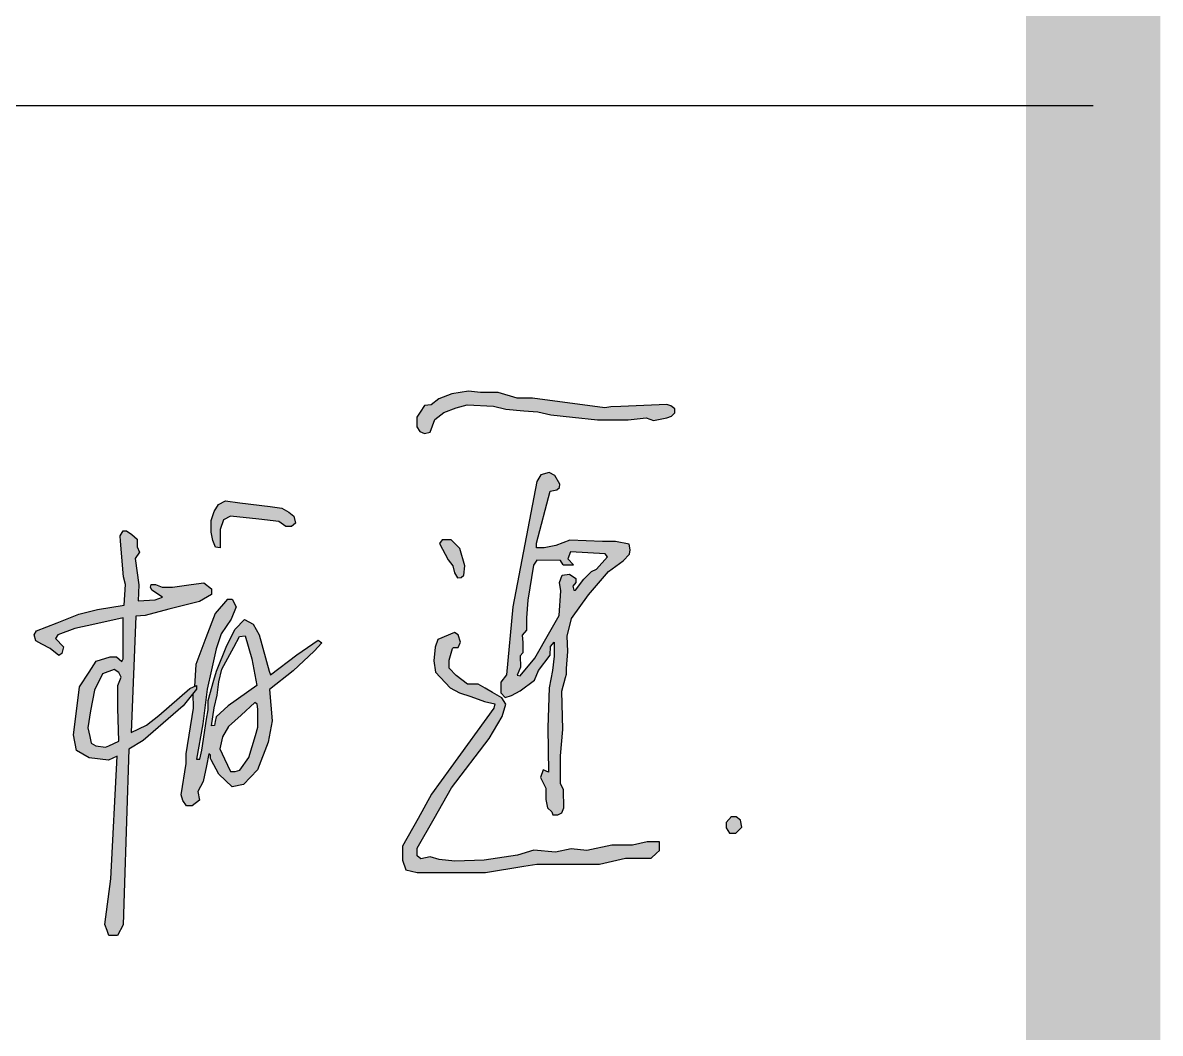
# Model space of a CAD drawing. Extents: x 1162612 to 1711260, y -157368 to 197905.
# Drawn here: x 1690946 to 1692218, y -65623 to -64492 of the extents above; entities that cross this region are included whole.
import ezdxf

# ---------------------------------------------------------------- set-up
doc = ezdxf.new("R2010")
doc.units = 0
doc.header["$LTSCALE"] = 1000
doc.header["$MEASUREMENT"] = 0
doc.layers.get('0').update_dxf_attribs({"linetype": 'CONTINUOUS'})
doc.layers.add('PUB_TITLE', color=4, linetype='CONTINUOUS')

msp = doc.modelspace()

# ---------------------------------------------------------------- hatches: boundary and pattern name
h = msp.add_hatch(color=256)
h.paths.add_polyline_path([(1691071.5, -65091.7), (1691076.4, -65084.6), (1691073.9, -65078.8), (1691074, -65070.1), (1691068, -65064.8), (1691062, -65060.9), (1691058.2, -65060.9), (1691054.9, -65066.5), (1691055.4, -65072.6), (1691058.5, -65112.2), (1691060.7, -65120.8), (1691059.5, -65144), (1691029.7, -65149), (1691008.6, -65154.3), (1690984.3, -65163.8), (1690961.2, -65172.7), (1690958.6, -65177.2), (1690960.4, -65184.1), (1690967.3, -65187.7), (1690976.5, -65192.4), (1690986.2, -65200.4), (1690989.5, -65198.1), (1690991.5, -65190.7), (1690982.7, -65181.5), (1690985.3, -65177.3), (1691004, -65170.3), (1691026.4, -65165.4), (1691058.3, -65158.4), (1691058.3, -65204.2), (1691056.7, -65207.2), (1691050.8, -65201.8), (1691043.8, -65201.8), (1691028.2, -65206.6), (1691020.2, -65219), (1691009.5, -65235.6), (1691006.8, -65256.9), (1691002.6, -65289.2), (1691006.2, -65306.8), (1691020.2, -65314.9), (1691041.8, -65317.7), (1691051.5, -65312.9), (1691044.3, -65450.5), (1691037.7, -65501.6), (1691040.3, -65508.3), (1691042.4, -65513.8), (1691051.8, -65513.8), (1691058.2, -65501.7), (1691059.3, -65466.4), (1691064.6, -65305.3), (1691080.5, -65295.5), (1691125.3, -65256.8), (1691140.2, -65238.2), (1691140.2, -65233.8), (1691132.8, -65237.3), (1691098.1, -65267.6), (1691084.3, -65278.4), (1691067.3, -65286.6), (1691072.5, -65156.3), (1691082.7, -65155.5), (1691109.5, -65148.7), (1691143.8, -65140), (1691157.1, -65132.2), (1691157.1, -65125.8), (1691148.5, -65119), (1691134.4, -65121), (1691113.3, -65124), (1691101.7, -65124), (1691094.3, -65120.9), (1691089.7, -65120.9), (1691088.8, -65124), (1691090.3, -65127.3), (1691102.3, -65135), (1691094, -65138), (1691075, -65139.2), (1691075.8, -65121.4)])
h.paths.add_polyline_path([(1691048.3, -65216), (1691053.4, -65219.4), (1691056.1, -65224.5), (1691052.1, -65233.9), (1691052.1, -65259.2), (1691053.4, -65296.3), (1691042.1, -65301.3), (1691038.4, -65302.9), (1691027.5, -65301.3), (1691022.3, -65298.4), (1691020.8, -65291.2), (1691018.8, -65281.5), (1691021.6, -65262.3), (1691026.1, -65239.3), (1691035.1, -65221)], flags=16)
h.paths.add_polyline_path([(1691243.6, -65040.1), (1691235.6, -65035.5), (1691222.7, -65033.8), (1691188.8, -65029.4), (1691172.6, -65027.3), (1691164.9, -65031.3), (1691159.9, -65039.4), (1691156.6, -65049.4), (1691156.6, -65062.3), (1691158.4, -65071.8), (1691161.6, -65079), (1691166.9, -65079.9), (1691166.9, -65068.8), (1691166.9, -65059.2), (1691170.6, -65048.4), (1691178.2, -65044.6), (1691209.9, -65048), (1691232.5, -65050.5), (1691240.3, -65055.9), (1691246.7, -65055.9), (1691251, -65052.3), (1691249.2, -65044.6)])
h.paths.add_polyline_path([(1691162.3, -65192.8), (1691168, -65176.1), (1691179.1, -65159.6), (1691184.5, -65146), (1691180.3, -65137.5), (1691174.8, -65137.5), (1691161.1, -65153.2), (1691150.7, -65180.6), (1691139.4, -65210.3), (1691137.9, -65234.9), (1691140.2, -65233.8), (1691140.2, -65238.2), (1691136.4, -65242.9), (1691136.8, -65259.4), (1691128.9, -65310.3), (1691128.9, -65321.2), (1691123.2, -65356.5), (1691125.1, -65362.6), (1691129.1, -65368.8), (1691135.4, -65368.8), (1691143.8, -65362.2), (1691141.6, -65352.6), (1691147.6, -65341.4), (1691151.6, -65323.7), (1691153.9, -65310.4), (1691156, -65311.8), (1691156, -65315.7), (1691156.6, -65317), (1691165.1, -65333.1), (1691180.2, -65347.5), (1691192.9, -65344.6), (1691208.5, -65328.5), (1691220.3, -65297.3), (1691224.9, -65273.5), (1691222, -65238.6), (1691248.5, -65217.7), (1691271.9, -65195.4), (1691280.6, -65186.1), (1691276.5, -65183.4), (1691252.5, -65199.8), (1691222.9, -65221.9), (1691221.7, -65217.8), (1691210.5, -65177.1), (1691203.8, -65165.3), (1691194.1, -65160.2), (1691183.4, -65170.9), (1691174.1, -65189.1), (1691162.5, -65218.1), (1691159.8, -65227.9), (1691153.5, -65250.8), (1691153.5, -65261.1), (1691151.6, -65271.8), (1691146.1, -65306.3), (1691144, -65316.3), (1691140.2, -65316.3), (1691147.5, -65276.8), (1691152.4, -65238.1), (1691157.1, -65216.5)])
h.paths.add_polyline_path([(1691175.3, -65203.5), (1691181.9, -65191), (1691188.2, -65179.3), (1691194.7, -65178.5), (1691202.1, -65204.1), (1691207.6, -65233.8), (1691175.6, -65256.9), (1691162.1, -65269.1), (1691161.2, -65274.3), (1691160.4, -65278.7), (1691157.1, -65279), (1691160.1, -65258.9), (1691163.5, -65244.9), (1691165.4, -65229.7), (1691168.7, -65215.8)], flags=16)
h.paths.add_polyline_path([(1691205.7, -65253.1), (1691208.1, -65254.7), (1691208.8, -65260.3), (1691208.8, -65280.6), (1691206.1, -65289.8), (1691198.7, -65314.5), (1691188.7, -65328.8), (1691183.5, -65330.3), (1691178.2, -65330.3), (1691171.5, -65316), (1691166.5, -65305), (1691169.2, -65291.3), (1691176.2, -65279.7), (1691190.3, -65267)], flags=16)
h.paths.add_polyline_path([(1691443, -64919.7), (1691472.5, -64921.3), (1691486.3, -64924.8), (1691506.5, -64926.5), (1691522.2, -64927.8), (1691536.6, -64931.1), (1691560.9, -64933.6), (1691588.7, -64936.5), (1691623.1, -64936.5), (1691643.4, -64934.3), (1691651.5, -64937.5), (1691666.4, -64934.3), (1691671.6, -64932.4), (1691675.5, -64928.8), (1691675.5, -64924.5), (1691670.7, -64921.1), (1691666.4, -64919.6), (1691614.9, -64921.6), (1691603.6, -64922.1), (1691596.9, -64923.3), (1691516, -64912.5), (1691499, -64912.5), (1691477.6, -64906.1), (1691458, -64906.1), (1691444.7, -64904.6), (1691425.8, -64907.4), (1691411.2, -64913), (1691402.7, -64919.7), (1691395.3, -64920.6), (1691390.5, -64928), (1691386.6, -64933.8), (1691386.6, -64944.3), (1691390.1, -64949.7), (1691395.3, -64952), (1691401.7, -64950.3), (1691406.8, -64936.3), (1691416.8, -64928.5), (1691430.8, -64923.2)])
h.paths.add_polyline_path([(1691434.8, -65080.8), (1691425.3, -65070.9), (1691415, -65070.9), (1691412, -65075.1), (1691421.9, -65093.2), (1691426.9, -65100), (1691428.9, -65107.7), (1691432.2, -65113.5), (1691436.3, -65113.1), (1691439.5, -65110.3), (1691440.6, -65099.9)])
h.paths.add_polyline_path([(1691535.9, -65016.3), (1691543.5, -65014.9), (1691546.4, -65012.3), (1691546.6, -65008.7), (1691541.3, -64999), (1691534.7, -64995.5), (1691525.4, -64998.1), (1691520.9, -65005.5), (1691494.2, -65145.8), (1691486.9, -65222.2), (1691480.7, -65230.3), (1691480.7, -65242.1), (1691485.6, -65247.5), (1691492.5, -65245.3), (1691502.3, -65239.9), (1691518.3, -65228), (1691522.9, -65217), (1691536, -65200.1), (1691536.3, -65190.2), (1691540.4, -65185.6), (1691540.4, -65201.1), (1691538.6, -65217.1), (1691534.9, -65236.7), (1691533.2, -65281), (1691534.2, -65331.1), (1691528.1, -65328.4), (1691524.9, -65337.1), (1691531.1, -65348.7), (1691531.1, -65361.6), (1691533, -65371), (1691537.8, -65375.4), (1691539, -65378.7), (1691544.5, -65378.7), (1691549.1, -65376.6), (1691551, -65370.8), (1691550.7, -65350.6), (1691547.6, -65343.5), (1691547.6, -65312.5), (1691550.1, -65283.1), (1691549.1, -65240.2), (1691553.2, -65224.9), (1691554.1, -65221.3), (1691554.1, -65214.8), (1691555.5, -65196), (1691555, -65178.8), (1691559.8, -65158.9), (1691578.6, -65132.6), (1691601.3, -65106.5), (1691617.4, -65094.3), (1691624.5, -65087), (1691625.4, -65082.1), (1691624.1, -65075.7), (1691609.1, -65072.7), (1691594.3, -65072.7), (1691557.9, -65071.3), (1691542.1, -65077.2), (1691529.1, -65079.8), (1691520.7, -65079.8), (1691520.7, -65074.6)])
h.paths.add_polyline_path([(1691521.1, -65093.7), (1691547.6, -65094.1), (1691550.4, -65098.9), (1691553.4, -65098.9), (1691561.9, -65098.9), (1691555.7, -65092.2), (1691558.7, -65084.5), (1691597.6, -65086.5), (1691600, -65090), (1691587.8, -65103.9), (1691582.1, -65106.4), (1691573.5, -65114.9), (1691564.4, -65127.4), (1691562.2, -65127.4), (1691561.3, -65122.7), (1691564.7, -65118.7), (1691564.7, -65114.2), (1691557.7, -65109.5), (1691549.5, -65110.3), (1691546.3, -65118.6), (1691547.7, -65128), (1691545.9, -65155.8), (1691535.5, -65174), (1691518.6, -65203.2), (1691502.3, -65223.2), (1691499.1, -65222.3), (1691502.7, -65213.3), (1691502.2, -65200.9), (1691505.2, -65197.3), (1691505.5, -65186), (1691504.6, -65177.6), (1691509.3, -65172.1), (1691509.3, -65158.3), (1691510.8, -65138.3), (1691517.2, -65099.2)], flags=16)
h.paths.add_polyline_path([(1691430.8, -65222.9), (1691422.8, -65214.6), (1691422.8, -65205.5), (1691426.5, -65192.7), (1691427.7, -65191.3), (1691433.1, -65191.3), (1691435.5, -65185.3), (1691433, -65177.3), (1691428.9, -65174.8), (1691410.2, -65182.3), (1691407.4, -65191), (1691405.7, -65206.5), (1691407.8, -65219.1), (1691424.2, -65236.4), (1691434.6, -65242), (1691447, -65246.4), (1691462.3, -65251.9), (1691474.1, -65254.4), (1691472.8, -65259.3), (1691424.9, -65325.8), (1691403.3, -65355.7), (1691388.1, -65382.9), (1691370.9, -65413.8), (1691370.9, -65429.6), (1691374.4, -65440.2), (1691387.3, -65443.4), (1691409.8, -65443.4), (1691438.3, -65443.4), (1691463.4, -65443.4), (1691506.4, -65436.2), (1691520.8, -65433.9), (1691551.2, -65433.9), (1691591.1, -65433.9), (1691620.2, -65427.3), (1691649, -65427.3), (1691655, -65421.5), (1691658.1, -65418.5), (1691658.1, -65409.1), (1691644.5, -65409.1), (1691628.1, -65412.5), (1691604.8, -65412.5), (1691576.8, -65418.6), (1691559.5, -65416.8), (1691541.8, -65420.4), (1691517.5, -65418.3), (1691499.5, -65423.8), (1691461.9, -65429.4), (1691429.4, -65430.6), (1691411.7, -65428.6), (1691401.5, -65425.8), (1691391.4, -65428), (1691387.1, -65424.5), (1691387.1, -65415.9), (1691406.1, -65382.7), (1691425.6, -65348.4), (1691467.7, -65293.2), (1691482.1, -65268.7), (1691486.4, -65254.8), (1691481.8, -65247.6), (1691471.4, -65241.7), (1691463.1, -65236.9), (1691455.4, -65232.5), (1691443.3, -65232.5)])
h.paths.add_polyline_path([(1691748.8, -65384.7), (1691744, -65381), (1691738.1, -65381), (1691732.9, -65387.1), (1691732.9, -65393.3), (1691736.4, -65399.3), (1691743.4, -65399.3), (1691750.2, -65392.6)])
h = msp.add_hatch(color=250)
h.paths.add_polyline_path([(1691516, -64912.5), (1691499, -64912.5), (1691477.6, -64906.1), (1691458, -64906.1), (1691444.7, -64904.6), (1691425.8, -64907.4), (1691411.2, -64913), (1691402.7, -64919.7), (1691395.3, -64920.6), (1691390.5, -64928), (1691386.6, -64933.8), (1691386.6, -64944.3), (1691390.1, -64949.7), (1691395.3, -64952), (1691401.7, -64950.3), (1691406.8, -64936.3), (1691416.8, -64928.5), (1691430.8, -64923.2), (1691443, -64919.7), (1691472.5, -64921.3), (1691486.3, -64924.8), (1691506.5, -64926.5), (1691522.2, -64927.8), (1691536.6, -64931.1), (1691560.9, -64933.6), (1691588.7, -64936.5), (1691623.1, -64936.5), (1691643.4, -64934.3), (1691651.5, -64937.5), (1691666.4, -64934.3), (1691671.6, -64932.4), (1691675.5, -64928.8), (1691675.5, -64924.5), (1691670.7, -64921.1), (1691666.4, -64919.6), (1691614.9, -64921.6), (1691603.6, -64922.1), (1691596.9, -64923.3)])
h.paths.add_polyline_path([(1691543.5, -65014.9), (1691546.4, -65012.3), (1691546.6, -65008.7), (1691541.3, -64999), (1691534.7, -64995.5), (1691525.4, -64998.1), (1691520.9, -65005.5), (1691494.2, -65145.8), (1691486.9, -65222.2), (1691480.7, -65230.3), (1691480.7, -65242.1), (1691485.6, -65247.5), (1691492.5, -65245.3), (1691502.3, -65239.9), (1691518.3, -65228), (1691522.9, -65217), (1691536, -65200.1), (1691536.3, -65190.2), (1691540.4, -65185.6), (1691540.4, -65201.1), (1691538.6, -65217.1), (1691534.9, -65236.7), (1691533.2, -65281), (1691534.2, -65331.1), (1691528.1, -65328.4), (1691524.9, -65337.1), (1691531.1, -65348.7), (1691531.1, -65361.6), (1691533, -65371), (1691537.8, -65375.4), (1691539, -65378.7), (1691544.5, -65378.7), (1691549.1, -65376.6), (1691551, -65370.8), (1691550.7, -65350.6), (1691547.6, -65343.5), (1691547.6, -65312.5), (1691550.1, -65283.1), (1691549.1, -65240.2), (1691553.2, -65224.9), (1691554.1, -65221.3), (1691554.1, -65214.8), (1691555.5, -65196), (1691555, -65178.8), (1691559.8, -65158.9), (1691578.6, -65132.6), (1691601.3, -65106.5), (1691617.4, -65094.3), (1691624.5, -65087), (1691625.4, -65082.1), (1691624.1, -65075.7), (1691609.1, -65072.7), (1691594.3, -65072.7), (1691557.9, -65071.3), (1691542.1, -65077.2), (1691529.1, -65079.8), (1691520.7, -65079.8), (1691520.7, -65074.6), (1691535.9, -65016.3)])
h.paths.add_polyline_path([(1691558.7, -65084.5), (1691597.6, -65086.5), (1691600, -65090), (1691587.8, -65103.9), (1691582.1, -65106.4), (1691573.5, -65114.9), (1691564.4, -65127.4), (1691562.2, -65127.4), (1691561.3, -65122.7), (1691564.7, -65118.7), (1691564.7, -65114.2), (1691557.7, -65109.5), (1691549.5, -65110.3), (1691546.3, -65118.6), (1691547.7, -65128), (1691545.9, -65155.8), (1691535.5, -65174), (1691518.6, -65203.2), (1691502.3, -65223.2), (1691499.1, -65222.3), (1691502.7, -65213.3), (1691502.2, -65200.9), (1691505.2, -65197.3), (1691505.5, -65186), (1691504.6, -65177.6), (1691509.3, -65172.1), (1691509.3, -65158.3), (1691510.8, -65138.3), (1691517.2, -65099.2), (1691521.1, -65093.7), (1691547.6, -65094.1), (1691550.4, -65098.9), (1691553.4, -65098.9), (1691561.9, -65098.9), (1691555.7, -65092.2)], flags=16)
h.paths.add_polyline_path([(1691426.5, -65192.7), (1691427.7, -65191.3), (1691433.1, -65191.3), (1691435.5, -65185.3), (1691433, -65177.3), (1691428.9, -65174.8), (1691410.2, -65182.3), (1691407.4, -65191), (1691405.7, -65206.5), (1691407.8, -65219.1), (1691424.2, -65236.4), (1691434.6, -65242), (1691447, -65246.4), (1691462.3, -65251.9), (1691474.1, -65254.4), (1691472.8, -65259.3), (1691424.9, -65325.8), (1691403.3, -65355.7), (1691388.1, -65382.9), (1691370.9, -65413.8), (1691370.9, -65429.6), (1691374.4, -65440.2), (1691387.3, -65443.4), (1691409.8, -65443.4), (1691438.3, -65443.4), (1691463.4, -65443.4), (1691506.4, -65436.2), (1691520.8, -65433.9), (1691551.2, -65433.9), (1691591.1, -65433.9), (1691620.2, -65427.3), (1691649, -65427.3), (1691655, -65421.5), (1691658.1, -65418.5), (1691658.1, -65409.1), (1691644.5, -65409.1), (1691628.1, -65412.5), (1691604.8, -65412.5), (1691576.8, -65418.6), (1691559.5, -65416.8), (1691541.8, -65420.4), (1691517.5, -65418.3), (1691499.5, -65423.8), (1691461.9, -65429.4), (1691429.4, -65430.6), (1691411.7, -65428.6), (1691401.5, -65425.8), (1691391.4, -65428), (1691387.1, -65424.5), (1691387.1, -65415.9), (1691406.1, -65382.7), (1691425.6, -65348.4), (1691467.7, -65293.2), (1691482.1, -65268.7), (1691486.4, -65254.8), (1691481.8, -65247.6), (1691471.4, -65241.7), (1691463.1, -65236.9), (1691455.4, -65232.5), (1691443.3, -65232.5), (1691430.8, -65222.9), (1691422.8, -65214.6), (1691422.8, -65205.5)])
h.paths.add_polyline_path([(1691434.8, -65080.8), (1691425.3, -65070.9), (1691415, -65070.9), (1691412, -65075.1), (1691421.9, -65093.2), (1691426.9, -65100), (1691428.9, -65107.7), (1691432.2, -65113.5), (1691436.3, -65113.1), (1691439.5, -65110.3), (1691440.6, -65099.9)])
h = msp.add_hatch(color=256)
h.paths.add_polyline_path([(1691430.8, -64923.2), (1691443, -64919.7), (1691472.5, -64921.3), (1691486.3, -64924.8), (1691506.5, -64926.5), (1691522.2, -64927.8), (1691536.6, -64931.1), (1691560.9, -64933.6), (1691588.7, -64936.5), (1691623.1, -64936.5), (1691643.4, -64934.3), (1691651.5, -64937.5), (1691666.4, -64934.3), (1691671.6, -64932.4), (1691675.5, -64928.8), (1691675.5, -64924.5), (1691670.7, -64921.1), (1691666.4, -64919.6), (1691614.9, -64921.6), (1691603.6, -64922.1), (1691596.9, -64923.3), (1691516, -64912.5), (1691499, -64912.5), (1691477.6, -64906.1), (1691458, -64906.1), (1691444.7, -64904.6), (1691425.8, -64907.4), (1691411.2, -64913), (1691402.7, -64919.7), (1691395.3, -64920.6), (1691390.5, -64928), (1691386.6, -64933.8), (1691386.6, -64944.3), (1691390.1, -64949.7), (1691395.3, -64952), (1691401.7, -64950.3), (1691406.8, -64936.3), (1691416.8, -64928.5)])
h.paths.add_polyline_path([(1691434.8, -65080.8), (1691425.3, -65070.9), (1691415, -65070.9), (1691412, -65075.1), (1691421.9, -65093.2), (1691426.9, -65100), (1691428.9, -65107.7), (1691432.2, -65113.5), (1691436.3, -65113.1), (1691439.5, -65110.3), (1691440.6, -65099.9)])
h.paths.add_polyline_path([(1691535.9, -65016.3), (1691543.5, -65014.9), (1691546.4, -65012.3), (1691546.6, -65008.7), (1691541.3, -64999), (1691534.7, -64995.5), (1691525.4, -64998.1), (1691520.9, -65005.5), (1691494.2, -65145.8), (1691486.9, -65222.2), (1691480.7, -65230.3), (1691480.7, -65242.1), (1691485.6, -65247.5), (1691492.5, -65245.3), (1691502.3, -65239.9), (1691518.3, -65228), (1691522.9, -65217), (1691536, -65200.1), (1691536.3, -65190.2), (1691540.4, -65185.6), (1691540.4, -65201.1), (1691538.6, -65217.1), (1691534.9, -65236.7), (1691533.2, -65281), (1691534.2, -65331.1), (1691528.1, -65328.4), (1691524.9, -65337.1), (1691531.1, -65348.7), (1691531.1, -65361.6), (1691533, -65371), (1691537.8, -65375.4), (1691539, -65378.7), (1691544.5, -65378.7), (1691549.1, -65376.6), (1691551, -65370.8), (1691550.7, -65350.6), (1691547.6, -65343.5), (1691547.6, -65312.5), (1691550.1, -65283.1), (1691549.1, -65240.2), (1691553.2, -65224.9), (1691554.1, -65221.3), (1691554.1, -65214.8), (1691555.5, -65196), (1691555, -65178.8), (1691559.8, -65158.9), (1691578.6, -65132.6), (1691601.3, -65106.5), (1691617.4, -65094.3), (1691624.5, -65087), (1691625.4, -65082.1), (1691624.1, -65075.7), (1691609.1, -65072.7), (1691594.3, -65072.7), (1691557.9, -65071.3), (1691542.1, -65077.2), (1691529.1, -65079.8), (1691520.7, -65079.8), (1691520.7, -65074.6)])
h.paths.add_polyline_path([(1691521.1, -65093.7), (1691547.6, -65094.1), (1691550.4, -65098.9), (1691553.4, -65098.9), (1691561.9, -65098.9), (1691555.7, -65092.2), (1691558.7, -65084.5), (1691597.6, -65086.5), (1691600, -65090), (1691587.8, -65103.9), (1691582.1, -65106.4), (1691573.5, -65114.9), (1691564.4, -65127.4), (1691562.2, -65127.4), (1691561.3, -65122.7), (1691564.7, -65118.7), (1691564.7, -65114.2), (1691557.7, -65109.5), (1691549.5, -65110.3), (1691546.3, -65118.6), (1691547.7, -65128), (1691545.9, -65155.8), (1691535.5, -65174), (1691518.6, -65203.2), (1691502.3, -65223.2), (1691499.1, -65222.3), (1691502.7, -65213.3), (1691502.2, -65200.9), (1691505.2, -65197.3), (1691505.5, -65186), (1691504.6, -65177.6), (1691509.3, -65172.1), (1691509.3, -65158.3), (1691510.8, -65138.3), (1691517.2, -65099.2)], flags=16)
h.paths.add_polyline_path([(1691422.8, -65205.5), (1691426.5, -65192.7), (1691427.7, -65191.3), (1691433.1, -65191.3), (1691435.5, -65185.3), (1691433, -65177.3), (1691428.9, -65174.8), (1691410.2, -65182.3), (1691407.4, -65191), (1691405.7, -65206.5), (1691407.8, -65219.1), (1691424.2, -65236.4), (1691434.6, -65242), (1691447, -65246.4), (1691462.3, -65251.9), (1691474.1, -65254.4), (1691472.8, -65259.3), (1691424.9, -65325.8), (1691403.3, -65355.7), (1691388.1, -65382.9), (1691370.9, -65413.8), (1691370.9, -65429.6), (1691374.4, -65440.2), (1691387.3, -65443.4), (1691409.8, -65443.4), (1691438.3, -65443.4), (1691463.4, -65443.4), (1691506.4, -65436.2), (1691520.8, -65433.9), (1691551.2, -65433.9), (1691591.1, -65433.9), (1691620.2, -65427.3), (1691649, -65427.3), (1691655, -65421.5), (1691658.1, -65418.5), (1691658.1, -65409.1), (1691644.5, -65409.1), (1691628.1, -65412.5), (1691604.8, -65412.5), (1691576.8, -65418.6), (1691559.5, -65416.8), (1691541.8, -65420.4), (1691517.5, -65418.3), (1691499.5, -65423.8), (1691461.9, -65429.4), (1691429.4, -65430.6), (1691411.7, -65428.6), (1691401.5, -65425.8), (1691391.4, -65428), (1691387.1, -65424.5), (1691387.1, -65415.9), (1691406.1, -65382.7), (1691425.6, -65348.4), (1691467.7, -65293.2), (1691482.1, -65268.7), (1691486.4, -65254.8), (1691481.8, -65247.6), (1691471.4, -65241.7), (1691463.1, -65236.9), (1691455.4, -65232.5), (1691443.3, -65232.5), (1691430.8, -65222.9), (1691422.8, -65214.6)])
h = msp.add_hatch(color=256)
h.paths.add_polyline_path([(1691156.6, -65062.3), (1691158.4, -65071.8), (1691161.6, -65079), (1691166.9, -65079.9), (1691166.9, -65068.8), (1691166.9, -65059.2), (1691170.6, -65048.4), (1691178.2, -65044.6), (1691209.9, -65048), (1691232.5, -65050.5), (1691240.3, -65055.9), (1691246.7, -65055.9), (1691251, -65052.3), (1691249.2, -65044.6), (1691243.6, -65040.1), (1691235.6, -65035.5), (1691222.7, -65033.8), (1691188.8, -65029.4), (1691172.6, -65027.3), (1691164.9, -65031.3), (1691159.9, -65039.4), (1691156.6, -65049.4)])
h.paths.add_polyline_path([(1691128.9, -65321.2), (1691123.2, -65356.5), (1691125.1, -65362.6), (1691129.1, -65368.8), (1691135.4, -65368.8), (1691143.8, -65362.2), (1691141.6, -65352.6), (1691147.6, -65341.4), (1691151.6, -65323.7), (1691153.9, -65310.4), (1691156, -65311.8), (1691156, -65315.7), (1691156.6, -65317), (1691165.1, -65333.1), (1691180.2, -65347.5), (1691192.9, -65344.6), (1691208.5, -65328.5), (1691220.3, -65297.3), (1691224.9, -65273.5), (1691222, -65238.6), (1691248.5, -65217.7), (1691271.9, -65195.4), (1691280.6, -65186.1), (1691276.5, -65183.4), (1691252.5, -65199.8), (1691222.9, -65221.9), (1691221.7, -65217.8), (1691210.5, -65177.1), (1691203.8, -65165.3), (1691194.1, -65160.2), (1691183.4, -65170.9), (1691174.1, -65189.1), (1691162.5, -65218.1), (1691159.8, -65227.9), (1691153.5, -65250.8), (1691153.5, -65261.1), (1691151.6, -65271.8), (1691146.1, -65306.3), (1691144, -65316.3), (1691140.2, -65316.3), (1691147.5, -65276.8), (1691152.4, -65238.1), (1691157.1, -65216.5), (1691162.3, -65192.8), (1691168, -65176.1), (1691179.1, -65159.6), (1691184.5, -65146), (1691180.3, -65137.5), (1691174.8, -65137.5), (1691161.1, -65153.2), (1691150.7, -65180.6), (1691139.4, -65210.3), (1691137.9, -65234.9), (1691140.2, -65233.8), (1691140.2, -65238.2), (1691136.4, -65242.9), (1691136.8, -65259.4), (1691128.9, -65310.3)])
h.paths.add_polyline_path([(1691157.1, -65279), (1691160.1, -65258.9), (1691163.5, -65244.9), (1691165.4, -65229.7), (1691168.7, -65215.8), (1691175.3, -65203.5), (1691181.9, -65191), (1691188.2, -65179.3), (1691194.7, -65178.5), (1691202.1, -65204.1), (1691207.6, -65233.8), (1691175.6, -65256.9), (1691162.1, -65269.1), (1691161.2, -65274.3), (1691160.4, -65278.7)], flags=16)
h.paths.add_polyline_path([(1691166.5, -65305), (1691169.2, -65291.3), (1691176.2, -65279.7), (1691190.3, -65267), (1691207.6, -65251.3), (1691208.8, -65260.3), (1691208.8, -65280.6), (1691206.1, -65289.8), (1691198.7, -65314.5), (1691187.7, -65330.3), (1691178.2, -65330.3), (1691171.5, -65316)], flags=16)
for color, points in [(250, [(1691243.6, -65040.1), (1691235.6, -65035.5), (1691222.7, -65033.8), (1691188.8, -65029.4), (1691172.6, -65027.3), (1691164.9, -65031.3), (1691159.9, -65039.4), (1691156.6, -65049.4), (1691156.6, -65062.3), (1691158.4, -65071.8), (1691161.6, -65079), (1691166.9, -65079.9), (1691166.9, -65068.8), (1691166.9, -65059.2), (1691170.6, -65048.4), (1691178.2, -65044.6), (1691209.9, -65048), (1691232.5, -65050.5), (1691240.3, -65055.9), (1691246.7, -65055.9), (1691251, -65052.3), (1691249.2, -65044.6)]), (256, [(1691156.6, -65062.3), (1691158.4, -65071.8), (1691161.6, -65079), (1691166.9, -65079.9), (1691166.9, -65068.8), (1691166.9, -65059.2), (1691170.6, -65048.4), (1691178.2, -65044.6), (1691209.9, -65048), (1691232.5, -65050.5), (1691240.3, -65055.9), (1691246.7, -65055.9), (1691251, -65052.3), (1691249.2, -65044.6), (1691243.6, -65040.1), (1691235.6, -65035.5), (1691222.7, -65033.8), (1691188.8, -65029.4), (1691172.6, -65027.3), (1691164.9, -65031.3), (1691159.9, -65039.4), (1691156.6, -65049.4)]), (250, [(1691748.8, -65384.7), (1691744, -65381), (1691738.1, -65381), (1691732.9, -65387.1), (1691732.9, -65393.3), (1691736.4, -65399.3), (1691743.4, -65399.3), (1691750.2, -65392.6)]), (256, [(1691744, -65381), (1691738.1, -65381), (1691732.9, -65387.1), (1691732.9, -65393.3), (1691736.4, -65399.3), (1691743.4, -65399.3), (1691750.2, -65392.6), (1691748.8, -65384.7)])]:
    msp.add_hatch(color=color).paths.add_polyline_path(points)
h = msp.add_hatch(color=250)
h.paths.add_polyline_path([(1691071.5, -65091.7), (1691076.4, -65084.6), (1691073.9, -65078.8), (1691074, -65070.1), (1691068, -65064.8), (1691062, -65060.9), (1691058.2, -65060.9), (1691054.9, -65066.5), (1691055.4, -65072.6), (1691058.5, -65112.2), (1691060.7, -65120.8), (1691059.5, -65144), (1691029.7, -65149), (1691008.6, -65154.3), (1690984.3, -65163.8), (1690961.2, -65172.7), (1690958.6, -65177.2), (1690960.4, -65184.1), (1690967.3, -65187.7), (1690976.5, -65192.4), (1690986.2, -65200.4), (1690989.5, -65198.1), (1690991.5, -65190.7), (1690982.7, -65181.5), (1690985.3, -65177.3), (1691004, -65170.3), (1691026.4, -65165.4), (1691058.3, -65158.4), (1691058.3, -65204.2), (1691056.7, -65207.2), (1691050.8, -65201.8), (1691043.8, -65201.8), (1691028.2, -65206.6), (1691020.2, -65219), (1691009.5, -65235.6), (1691006.8, -65256.9), (1691002.6, -65289.2), (1691006.2, -65306.8), (1691020.2, -65314.9), (1691041.8, -65317.7), (1691051.5, -65312.9), (1691044.3, -65450.5), (1691037.7, -65501.6), (1691040.3, -65508.3), (1691042.4, -65513.8), (1691051.8, -65513.8), (1691058.2, -65501.7), (1691059.3, -65466.4), (1691064.6, -65305.3), (1691080.5, -65295.5), (1691125.3, -65256.8), (1691140.2, -65238.2), (1691140.2, -65233.8), (1691132.8, -65237.3), (1691098.1, -65267.6), (1691084.3, -65278.4), (1691067.3, -65286.6), (1691072.5, -65156.3), (1691082.7, -65155.5), (1691109.5, -65148.7), (1691143.8, -65140), (1691157.1, -65132.2), (1691157.1, -65125.8), (1691148.5, -65119), (1691134.4, -65121), (1691113.3, -65124), (1691101.7, -65124), (1691094.3, -65120.9), (1691089.7, -65120.9), (1691088.8, -65124), (1691090.3, -65127.3), (1691102.3, -65135), (1691094, -65138), (1691075, -65139.2), (1691075.8, -65121.4)])
h.paths.add_polyline_path([(1691048.3, -65216), (1691053.4, -65219.4), (1691056.1, -65224.5), (1691052.1, -65233.9), (1691052.1, -65259.2), (1691053.4, -65296.3), (1691042.1, -65301.3), (1691038.4, -65302.9), (1691027.5, -65301.3), (1691022.3, -65298.4), (1691020.8, -65291.2), (1691018.8, -65281.5), (1691021.6, -65262.3), (1691026.1, -65239.3), (1691035.1, -65221)], flags=16)
h = msp.add_hatch(color=250)
h.paths.add_polyline_path([(1691162.3, -65192.8), (1691168, -65176.1), (1691179.1, -65159.6), (1691184.5, -65146), (1691180.3, -65137.5), (1691174.8, -65137.5), (1691161.1, -65153.2), (1691150.7, -65180.6), (1691139.4, -65210.3), (1691137.9, -65234.9), (1691140.2, -65233.8), (1691140.2, -65238.2), (1691136.4, -65242.9), (1691136.8, -65259.4), (1691128.9, -65310.3), (1691128.9, -65321.2), (1691123.2, -65356.5), (1691125.1, -65362.6), (1691129.1, -65368.8), (1691135.4, -65368.8), (1691143.8, -65362.2), (1691141.6, -65352.6), (1691147.6, -65341.4), (1691151.6, -65323.7), (1691153.9, -65310.4), (1691156, -65311.8), (1691156, -65315.7), (1691156.6, -65317), (1691165.1, -65333.1), (1691180.2, -65347.5), (1691192.9, -65344.6), (1691208.5, -65328.5), (1691220.3, -65297.3), (1691224.9, -65273.5), (1691222, -65238.6), (1691248.5, -65217.7), (1691271.9, -65195.4), (1691280.6, -65186.1), (1691276.5, -65183.4), (1691252.5, -65199.8), (1691222.9, -65221.9), (1691221.7, -65217.8), (1691210.5, -65177.1), (1691203.8, -65165.3), (1691194.1, -65160.2), (1691183.4, -65170.9), (1691174.1, -65189.1), (1691162.5, -65218.1), (1691159.8, -65227.9), (1691153.5, -65250.8), (1691153.5, -65261.1), (1691151.6, -65271.8), (1691146.1, -65306.3), (1691144, -65316.3), (1691140.2, -65316.3), (1691147.5, -65276.8), (1691152.4, -65238.1), (1691157.1, -65216.5)])
h.paths.add_polyline_path([(1691175.3, -65203.5), (1691181.9, -65191), (1691188.2, -65179.3), (1691194.7, -65178.5), (1691202.1, -65204.1), (1691207.6, -65233.8), (1691175.6, -65256.9), (1691162.1, -65269.1), (1691161.2, -65274.3), (1691160.4, -65278.7), (1691157.1, -65279), (1691160.1, -65258.9), (1691163.5, -65244.9), (1691165.4, -65229.7), (1691168.7, -65215.8)], flags=16)
h.paths.add_polyline_path([(1691205.7, -65253.1), (1691208.1, -65254.7), (1691208.8, -65260.3), (1691208.8, -65280.6), (1691206.1, -65289.8), (1691198.7, -65314.5), (1691188.7, -65328.8), (1691183.5, -65330.3), (1691178.2, -65330.3), (1691171.5, -65316), (1691166.5, -65305), (1691169.2, -65291.3), (1691176.2, -65279.7), (1691190.3, -65267)], flags=16)

# ---------------------------------------------------------------- linework, layer by layer
for p, q in [((1691444.7, -64904.6), (1691425.8, -64907.4)), ((1691458, -64906.1), (1691444.7, -64904.6)), ((1691411.2, -64913), (1691402.7, -64919.7)), ((1691425.8, -64907.4), (1691411.2, -64913)), ((1691477.6, -64906.1), (1691458, -64906.1)), ((1691499, -64912.5), (1691477.6, -64906.1)), ((1691516, -64912.5), (1691499, -64912.5)), ((1691596.9, -64923.3), (1691516, -64912.5)), ((1691390.5, -64928), (1691386.6, -64933.8)), ((1691395.3, -64920.6), (1691390.5, -64928)), ((1691402.7, -64919.7), (1691395.3, -64920.6)), ((1691406.8, -64936.3), (1691416.8, -64928.5)), ((1691416.8, -64928.5), (1691430.8, -64923.2)), ((1691430.8, -64923.2), (1691443, -64919.7)), ((1691443, -64919.7), (1691472.5, -64921.3)), ((1691472.5, -64921.3), (1691486.3, -64924.8)), ((1691486.3, -64924.8), (1691506.5, -64926.5)), ((1691506.5, -64926.5), (1691522.2, -64927.8)), ((1691522.2, -64927.8), (1691536.6, -64931.1)), ((1691536.6, -64931.1), (1691560.9, -64933.6)), ((1691603.6, -64922.1), (1691596.9, -64923.3)), ((1691614.9, -64921.6), (1691603.6, -64922.1)), ((1691666.4, -64919.6), (1691614.9, -64921.6)), ((1691670.7, -64921.1), (1691666.4, -64919.6)), ((1691675.5, -64924.5), (1691670.7, -64921.1)), ((1691671.6, -64932.4), (1691675.5, -64928.8)), ((1691675.5, -64928.8), (1691675.5, -64924.5)), ((1691386.6, -64933.8), (1691386.6, -64944.3)), ((1691401.7, -64950.3), (1691406.8, -64936.3)), ((1691560.9, -64933.6), (1691588.7, -64936.5)), ((1691588.7, -64936.5), (1691623.1, -64936.5)), ((1691623.1, -64936.5), (1691643.4, -64934.3)), ((1691643.4, -64934.3), (1691651.5, -64937.5)), ((1691651.5, -64937.5), (1691666.4, -64934.3)), ((1691666.4, -64934.3), (1691671.6, -64932.4)), ((1691386.6, -64944.3), (1691390.1, -64949.7)), ((1691390.1, -64949.7), (1691395.3, -64952)), ((1691395.3, -64952), (1691401.7, -64950.3)), ((1691520.9, -65005.5), (1691494.2, -65145.8)), ((1691525.4, -64998.1), (1691520.9, -65005.5)), ((1691534.7, -64995.5), (1691525.4, -64998.1)), ((1691541.3, -64999), (1691534.7, -64995.5)), ((1691546.6, -65008.7), (1691541.3, -64999)), ((1691520.7, -65074.6), (1691535.9, -65016.3)), ((1691535.9, -65016.3), (1691543.5, -65014.9)), ((1691543.5, -65014.9), (1691546.4, -65012.3)), ((1691546.4, -65012.3), (1691546.6, -65008.7)), ((1691159.9, -65039.4), (1691164.9, -65031.3)), ((1691164.9, -65031.3), (1691172.6, -65027.3)), ((1691172.6, -65027.3), (1691188.8, -65029.4)), ((1691188.8, -65029.4), (1691222.7, -65033.8)), ((1691156.6, -65049.4), (1691159.9, -65039.4)), ((1691178.2, -65044.6), (1691170.6, -65048.4)), ((1691209.9, -65048), (1691178.2, -65044.6)), ((1691222.7, -65033.8), (1691235.6, -65035.5)), ((1691235.6, -65035.5), (1691243.6, -65040.1)), ((1691243.6, -65040.1), (1691249.2, -65044.6)), ((1691249.2, -65044.6), (1691251, -65052.3)), ((1691156.6, -65062.3), (1691156.6, -65049.4)), ((1691170.6, -65048.4), (1691166.9, -65059.2)), ((1691232.5, -65050.5), (1691209.9, -65048)), ((1691240.3, -65055.9), (1691232.5, -65050.5)), ((1691246.7, -65055.9), (1691240.3, -65055.9)), ((1691251, -65052.3), (1691246.7, -65055.9)), ((1691054.9, -65066.5), (1691058.2, -65060.9)), ((1691055.4, -65072.6), (1691054.9, -65066.5)), ((1691058.2, -65060.9), (1691062, -65060.9)), ((1691062, -65060.9), (1691068, -65064.8)), ((1691068, -65064.8), (1691074, -65070.1)), ((1691074, -65070.1), (1691073.9, -65078.8)), ((1691158.4, -65071.8), (1691156.6, -65062.3)), ((1691166.9, -65059.2), (1691166.9, -65068.8)), ((1691166.9, -65068.8), (1691166.9, -65079.9)), ((1691415, -65070.9), (1691412, -65075.1)), ((1691425.3, -65070.9), (1691415, -65070.9)), ((1691434.8, -65080.8), (1691425.3, -65070.9)), ((1691557.9, -65071.3), (1691542.1, -65077.2)), ((1691594.3, -65072.7), (1691557.9, -65071.3)), ((1691058.5, -65112.2), (1691055.4, -65072.6)), ((1691073.9, -65078.8), (1691076.4, -65084.6)), ((1691161.6, -65079), (1691158.4, -65071.8)), ((1691166.9, -65079.9), (1691161.6, -65079)), ((1691412, -65075.1), (1691421.9, -65093.2)), ((1691440.6, -65099.9), (1691434.8, -65080.8)), ((1691520.7, -65079.8), (1691520.7, -65074.6)), ((1691529.1, -65079.8), (1691520.7, -65079.8)), ((1691542.1, -65077.2), (1691529.1, -65079.8)), ((1691609.1, -65072.7), (1691594.3, -65072.7)), ((1691624.1, -65075.7), (1691609.1, -65072.7)), ((1691625.4, -65082.1), (1691624.1, -65075.7)), ((1691624.5, -65087), (1691625.4, -65082.1)), ((1691076.4, -65084.6), (1691071.5, -65091.7)), ((1691071.5, -65091.7), (1691075.8, -65121.4)), ((1691421.9, -65093.2), (1691426.9, -65100)), ((1691521.1, -65093.7), (1691517.2, -65099.2)), ((1691547.6, -65094.1), (1691521.1, -65093.7)), ((1691550.4, -65098.9), (1691547.6, -65094.1)), ((1691558.7, -65084.5), (1691555.7, -65092.2)), ((1691561.9, -65098.9), (1691555.7, -65092.2)), ((1691597.6, -65086.5), (1691558.7, -65084.5)), ((1691587.8, -65103.9), (1691600, -65090)), ((1691600, -65090), (1691597.6, -65086.5)), ((1691601.3, -65106.5), (1691617.4, -65094.3)), ((1691617.4, -65094.3), (1691624.5, -65087)), ((1691426.9, -65100), (1691428.9, -65107.7)), ((1691428.9, -65107.7), (1691432.2, -65113.5)), ((1691439.5, -65110.3), (1691440.6, -65099.9)), ((1691517.2, -65099.2), (1691510.8, -65138.3)), ((1691549.5, -65110.3), (1691557.7, -65109.5)), ((1691550.4, -65098.9), (1691553.4, -65098.9)), ((1691553.4, -65098.9), (1691561.9, -65098.9)), ((1691557.7, -65109.5), (1691564.7, -65114.2)), ((1691573.5, -65114.9), (1691582.1, -65106.4)), ((1691578.6, -65132.6), (1691601.3, -65106.5)), ((1691582.1, -65106.4), (1691587.8, -65103.9)), ((1691060.7, -65120.8), (1691058.5, -65112.2)), ((1691059.5, -65144), (1691060.7, -65120.8)), ((1691075.8, -65121.4), (1691075, -65139.2)), ((1691088.8, -65124), (1691089.7, -65120.9)), ((1691089.7, -65120.9), (1691094.3, -65120.9)), ((1691094.3, -65120.9), (1691101.7, -65124)), ((1691113.3, -65124), (1691134.4, -65121)), ((1691134.4, -65121), (1691148.5, -65119)), ((1691148.5, -65119), (1691157.1, -65125.8)), ((1691432.2, -65113.5), (1691436.3, -65113.1)), ((1691436.3, -65113.1), (1691439.5, -65110.3)), ((1691546.3, -65118.6), (1691549.5, -65110.3)), ((1691547.7, -65128), (1691546.3, -65118.6)), ((1691564.7, -65118.7), (1691561.3, -65122.7)), ((1691564.4, -65127.4), (1691573.5, -65114.9)), ((1691564.7, -65114.2), (1691564.7, -65118.7)), ((1691090.3, -65127.3), (1691088.8, -65124)), ((1691102.3, -65135), (1691090.3, -65127.3)), ((1691094, -65138), (1691102.3, -65135)), ((1691101.7, -65124), (1691113.3, -65124)), ((1691157.1, -65132.2), (1691143.8, -65140)), ((1691157.1, -65125.8), (1691157.1, -65132.2)), ((1691545.9, -65155.8), (1691547.7, -65128)), ((1691559.8, -65158.9), (1691578.6, -65132.6)), ((1691561.3, -65122.7), (1691562.2, -65127.4)), ((1691562.2, -65127.4), (1691564.4, -65127.4)), ((1691029.7, -65149), (1691059.5, -65144)), ((1691075, -65139.2), (1691094, -65138)), ((1691143.8, -65140), (1691109.5, -65148.7)), ((1691174.8, -65137.5), (1691161.1, -65153.2)), ((1691174.8, -65137.5), (1691180.3, -65137.5)), ((1691184.5, -65146), (1691179.1, -65159.6)), ((1691180.3, -65137.5), (1691184.5, -65146)), ((1691494.2, -65145.8), (1691486.9, -65222.2)), ((1691510.8, -65138.3), (1691509.3, -65158.3)), ((1690984.3, -65163.8), (1691008.6, -65154.3)), ((1691008.6, -65154.3), (1691029.7, -65149)), ((1691058.3, -65158.4), (1691026.4, -65165.4)), ((1691058.3, -65204.2), (1691058.3, -65158.4)), ((1691072.5, -65156.3), (1691067.3, -65286.6)), ((1691082.7, -65155.5), (1691072.5, -65156.3)), ((1691109.5, -65148.7), (1691082.7, -65155.5)), ((1691161.1, -65153.2), (1691150.7, -65180.6)), ((1691179.1, -65159.6), (1691168, -65176.1)), ((1691183.4, -65170.9), (1691194.1, -65160.2)), ((1691194.1, -65160.2), (1691203.8, -65165.3)), ((1691509.3, -65158.3), (1691509.3, -65172.1)), ((1691535.5, -65174), (1691545.9, -65155.8)), ((1691555, -65178.8), (1691559.8, -65158.9)), ((1690958.6, -65177.2), (1690961.2, -65172.7)), ((1690961.2, -65172.7), (1690984.3, -65163.8)), ((1691004, -65170.3), (1690985.3, -65177.3)), ((1691026.4, -65165.4), (1691004, -65170.3)), ((1691174.1, -65189.1), (1691183.4, -65170.9)), ((1691203.8, -65165.3), (1691210.5, -65177.1)), ((1691509.3, -65172.1), (1691504.6, -65177.6)), ((1690960.4, -65184.1), (1690958.6, -65177.2)), ((1690967.3, -65187.7), (1690960.4, -65184.1)), ((1690985.3, -65177.3), (1690982.7, -65181.5)), ((1690982.7, -65181.5), (1690991.5, -65190.7)), ((1691150.7, -65180.6), (1691139.4, -65210.3)), ((1691168, -65176.1), (1691162.3, -65192.8)), ((1691181.9, -65191), (1691188.2, -65179.3)), ((1691188.2, -65179.3), (1691194.7, -65178.5)), ((1691194.7, -65178.5), (1691202.1, -65204.1)), ((1691210.5, -65177.1), (1691221.7, -65217.8)), ((1691252.5, -65199.8), (1691276.5, -65183.4)), ((1691276.5, -65183.4), (1691280.6, -65186.1)), ((1691410.2, -65182.3), (1691407.4, -65191)), ((1691428.9, -65174.8), (1691410.2, -65182.3)), ((1691433, -65177.3), (1691428.9, -65174.8)), ((1691435.5, -65185.3), (1691433, -65177.3)), ((1691433.1, -65191.3), (1691435.5, -65185.3)), ((1691504.6, -65177.6), (1691505.5, -65186)), ((1691518.6, -65203.2), (1691535.5, -65174)), ((1691536.3, -65190.2), (1691540.4, -65185.6)), ((1691540.4, -65185.6), (1691540.4, -65201.1)), ((1691555.5, -65196), (1691555, -65178.8)), ((1690976.5, -65192.4), (1690967.3, -65187.7)), ((1690986.2, -65200.4), (1690976.5, -65192.4)), ((1690989.5, -65198.1), (1690986.2, -65200.4)), ((1690991.5, -65190.7), (1690989.5, -65198.1)), ((1691162.3, -65192.8), (1691157.1, -65216.5)), ((1691162.5, -65218.1), (1691174.1, -65189.1)), ((1691175.3, -65203.5), (1691181.9, -65191)), ((1691271.9, -65195.4), (1691248.5, -65217.7)), ((1691280.6, -65186.1), (1691271.9, -65195.4)), ((1691407.4, -65191), (1691405.7, -65206.5)), ((1691422.8, -65205.5), (1691426.5, -65192.7)), ((1691426.5, -65192.7), (1691427.7, -65191.3)), ((1691427.7, -65191.3), (1691433.1, -65191.3)), ((1691505.2, -65197.3), (1691502.2, -65200.9)), ((1691505.5, -65186), (1691505.2, -65197.3)), ((1691536, -65200.1), (1691536.3, -65190.2)), ((1691554.1, -65214.8), (1691555.5, -65196)), ((1691020.2, -65219), (1691028.2, -65206.6)), ((1691028.2, -65206.6), (1691043.8, -65201.8)), ((1691043.8, -65201.8), (1691050.8, -65201.8)), ((1691050.8, -65201.8), (1691056.7, -65207.2)), ((1691056.7, -65207.2), (1691058.3, -65204.2)), ((1691139.4, -65210.3), (1691137.9, -65234.9)), ((1691168.7, -65215.8), (1691175.3, -65203.5)), ((1691202.1, -65204.1), (1691207.6, -65233.8)), ((1691222.9, -65221.9), (1691252.5, -65199.8)), ((1691405.7, -65206.5), (1691407.8, -65219.1)), ((1691422.8, -65214.6), (1691422.8, -65205.5)), ((1691502.2, -65200.9), (1691502.7, -65213.3)), ((1691502.3, -65223.2), (1691518.6, -65203.2)), ((1691522.9, -65217), (1691536, -65200.1)), ((1691540.4, -65201.1), (1691538.6, -65217.1)), ((1691009.5, -65235.6), (1691020.2, -65219)), ((1691035.1, -65221), (1691026.1, -65239.3)), ((1691048.3, -65216), (1691035.1, -65221)), ((1691053.4, -65219.4), (1691048.3, -65216)), ((1691056.1, -65224.5), (1691053.4, -65219.4)), ((1691157.1, -65216.5), (1691152.4, -65238.1)), ((1691159.8, -65227.9), (1691162.5, -65218.1)), ((1691165.4, -65229.7), (1691168.7, -65215.8)), ((1691221.7, -65217.8), (1691222.9, -65221.9)), ((1691248.5, -65217.7), (1691222, -65238.6)), ((1691407.8, -65219.1), (1691424.2, -65236.4)), ((1691430.8, -65222.9), (1691422.8, -65214.6)), ((1691443.3, -65232.5), (1691430.8, -65222.9)), ((1691486.9, -65222.2), (1691480.7, -65230.3)), ((1691502.7, -65213.3), (1691499.1, -65222.3)), ((1691499.1, -65222.3), (1691502.3, -65223.2)), ((1691518.3, -65228), (1691522.9, -65217)), ((1691538.6, -65217.1), (1691534.9, -65236.7)), ((1691553.2, -65224.9), (1691554.1, -65221.3)), ((1691554.1, -65221.3), (1691554.1, -65214.8)), ((1691006.8, -65256.9), (1691009.5, -65235.6)), ((1691052.1, -65233.9), (1691056.1, -65224.5)), ((1691052.1, -65259.2), (1691052.1, -65233.9)), ((1691132.8, -65237.3), (1691140.2, -65233.8)), ((1691140.2, -65233.8), (1691140.2, -65238.2)), ((1691153.5, -65250.8), (1691159.8, -65227.9)), ((1691163.5, -65244.9), (1691165.4, -65229.7)), ((1691207.6, -65233.8), (1691175.6, -65256.9)), ((1691424.2, -65236.4), (1691434.6, -65242)), ((1691455.4, -65232.5), (1691443.3, -65232.5)), ((1691463.1, -65236.9), (1691455.4, -65232.5)), ((1691480.7, -65230.3), (1691480.7, -65242.1)), ((1691502.3, -65239.9), (1691518.3, -65228)), ((1691534.9, -65236.7), (1691533.2, -65281)), ((1691549.1, -65240.2), (1691553.2, -65224.9)), ((1691026.1, -65239.3), (1691021.6, -65262.3)), ((1691098.1, -65267.6), (1691132.8, -65237.3)), ((1691140.2, -65238.2), (1691125.3, -65256.8)), ((1691136.8, -65259.4), (1691136.4, -65242.9)), ((1691152.4, -65238.1), (1691147.5, -65276.8)), ((1691160.1, -65258.9), (1691163.5, -65244.9)), ((1691222, -65238.6), (1691224.9, -65273.5)), ((1691434.6, -65242), (1691447, -65246.4)), ((1691447, -65246.4), (1691462.3, -65251.9)), ((1691471.4, -65241.7), (1691463.1, -65236.9)), ((1691481.8, -65247.6), (1691471.4, -65241.7)), ((1691480.7, -65242.1), (1691485.6, -65247.5)), ((1691486.4, -65254.8), (1691481.8, -65247.6)), ((1691485.6, -65247.5), (1691492.5, -65245.3)), ((1691492.5, -65245.3), (1691502.3, -65239.9)), ((1691550.1, -65283.1), (1691549.1, -65240.2)), ((1691002.6, -65289.2), (1691006.8, -65256.9)), ((1691053.4, -65296.3), (1691052.1, -65259.2)), ((1691125.3, -65256.8), (1691080.5, -65295.5)), ((1691128.9, -65310.3), (1691136.8, -65259.4)), ((1691151.6, -65271.8), (1691153.5, -65261.1)), ((1691153.5, -65261.1), (1691153.5, -65250.8)), ((1691157.1, -65279), (1691160.1, -65258.9)), ((1691175.6, -65256.9), (1691162.1, -65269.1)), ((1691205.7, -65253.1), (1691190.3, -65267)), ((1691208.1, -65254.7), (1691205.7, -65253.1)), ((1691208.8, -65260.3), (1691208.1, -65254.7)), ((1691208.8, -65280.6), (1691208.8, -65260.3)), ((1691472.8, -65259.3), (1691424.9, -65325.8)), ((1691462.3, -65251.9), (1691474.1, -65254.4)), ((1691474.1, -65254.4), (1691472.8, -65259.3)), ((1691482.1, -65268.7), (1691486.4, -65254.8)), ((1691021.6, -65262.3), (1691018.8, -65281.5)), ((1691084.3, -65278.4), (1691098.1, -65267.6)), ((1691146.1, -65306.3), (1691151.6, -65271.8)), ((1691161.2, -65274.3), (1691160.4, -65278.7)), ((1691162.1, -65269.1), (1691161.2, -65274.3)), ((1691190.3, -65267), (1691176.2, -65279.7)), ((1691224.9, -65273.5), (1691220.3, -65297.3)), ((1691467.7, -65293.2), (1691482.1, -65268.7)), ((1691018.8, -65281.5), (1691020.8, -65291.2)), ((1691067.3, -65286.6), (1691084.3, -65278.4)), ((1691147.5, -65276.8), (1691140.2, -65316.3)), ((1691160.4, -65278.7), (1691157.1, -65279)), ((1691176.2, -65279.7), (1691169.2, -65291.3)), ((1691206.1, -65289.8), (1691208.8, -65280.6)), ((1691533.2, -65281), (1691534.2, -65331.1)), ((1691547.6, -65312.5), (1691550.1, -65283.1)), ((1691006.2, -65306.8), (1691002.6, -65289.2)), ((1691020.8, -65291.2), (1691022.3, -65298.4)), ((1691022.3, -65298.4), (1691027.5, -65301.3)), ((1691042.1, -65301.3), (1691053.4, -65296.3)), ((1691080.5, -65295.5), (1691064.6, -65305.3)), ((1691169.2, -65291.3), (1691166.5, -65305)), ((1691198.7, -65314.5), (1691206.1, -65289.8)), ((1691220.3, -65297.3), (1691208.5, -65328.5)), ((1691425.6, -65348.4), (1691467.7, -65293.2)), ((1691020.2, -65314.9), (1691006.2, -65306.8)), ((1691027.5, -65301.3), (1691038.4, -65302.9)), ((1691038.4, -65302.9), (1691042.1, -65301.3)), ((1691051.5, -65312.9), (1691041.8, -65317.7)), ((1691044.3, -65450.5), (1691051.5, -65312.9)), ((1691064.6, -65305.3), (1691059.3, -65466.4)), ((1691128.9, -65321.2), (1691128.9, -65310.3)), ((1691144, -65316.3), (1691146.1, -65306.3)), ((1691153.9, -65310.4), (1691151.6, -65323.7)), ((1691156, -65311.8), (1691153.9, -65310.4)), ((1691156, -65315.7), (1691156, -65311.8)), ((1691166.5, -65305), (1691171.5, -65316)), ((1691547.6, -65343.5), (1691547.6, -65312.5)), ((1691041.8, -65317.7), (1691020.2, -65314.9)), ((1691123.2, -65356.5), (1691128.9, -65321.2)), ((1691140.2, -65316.3), (1691144, -65316.3)), ((1691151.6, -65323.7), (1691147.6, -65341.4)), ((1691156.6, -65317), (1691156, -65315.7)), ((1691165.1, -65333.1), (1691156.6, -65317)), ((1691171.5, -65316), (1691178.2, -65330.3)), ((1691188.7, -65328.8), (1691198.7, -65314.5)), ((1691424.9, -65325.8), (1691403.3, -65355.7)), ((1691180.2, -65347.5), (1691165.1, -65333.1)), ((1691178.2, -65330.3), (1691183.5, -65330.3)), ((1691183.5, -65330.3), (1691188.7, -65328.8)), ((1691208.5, -65328.5), (1691192.9, -65344.6)), ((1691528.1, -65328.4), (1691524.9, -65337.1)), ((1691524.9, -65337.1), (1691531.1, -65348.7)), ((1691534.2, -65331.1), (1691528.1, -65328.4)), ((1691147.6, -65341.4), (1691141.6, -65352.6)), ((1691192.9, -65344.6), (1691180.2, -65347.5)), ((1691406.1, -65382.7), (1691425.6, -65348.4)), ((1691531.1, -65348.7), (1691531.1, -65361.6)), ((1691550.7, -65350.6), (1691547.6, -65343.5)), ((1691551, -65370.8), (1691550.7, -65350.6)), ((1691125.1, -65362.6), (1691123.2, -65356.5)), ((1691129.1, -65368.8), (1691125.1, -65362.6)), ((1691143.8, -65362.2), (1691135.4, -65368.8)), ((1691141.6, -65352.6), (1691143.8, -65362.2)), ((1691403.3, -65355.7), (1691388.1, -65382.9)), ((1691531.1, -65361.6), (1691533, -65371)), ((1691135.4, -65368.8), (1691129.1, -65368.8)), ((1691533, -65371), (1691537.8, -65375.4)), ((1691537.8, -65375.4), (1691539, -65378.7)), ((1691544.5, -65378.7), (1691549.1, -65376.6)), ((1691549.1, -65376.6), (1691551, -65370.8)), ((1691388.1, -65382.9), (1691370.9, -65413.8)), ((1691387.1, -65415.9), (1691406.1, -65382.7)), ((1691539, -65378.7), (1691544.5, -65378.7)), ((1691738.7, -65380.4), (1691732.9, -65387.1)), ((1691732.9, -65387.1), (1691732.9, -65393.3)), ((1691744, -65381), (1691738.1, -65381)), ((1691748.8, -65384.7), (1691744, -65381)), ((1691750.2, -65392.6), (1691748.8, -65384.7)), ((1691732.9, -65393.3), (1691736.4, -65399.3)), ((1691736.4, -65399.3), (1691743.4, -65399.3)), ((1691743.4, -65399.3), (1691750.2, -65392.6)), ((1691370.9, -65413.8), (1691370.9, -65429.6)), ((1691604.8, -65412.5), (1691576.8, -65418.6)), ((1691628.1, -65412.5), (1691604.8, -65412.5)), ((1691644.5, -65409.1), (1691628.1, -65412.5)), ((1691658.1, -65409.1), (1691644.5, -65409.1)), ((1691658.1, -65418.5), (1691658.1, -65409.1)), ((1691387.1, -65424.5), (1691387.1, -65415.9)), ((1691391.4, -65428), (1691387.1, -65424.5)), ((1691401.5, -65425.8), (1691391.4, -65428)), ((1691411.7, -65428.6), (1691401.5, -65425.8)), ((1691499.5, -65423.8), (1691461.9, -65429.4)), ((1691517.5, -65418.3), (1691499.5, -65423.8)), ((1691541.8, -65420.4), (1691517.5, -65418.3)), ((1691559.5, -65416.8), (1691541.8, -65420.4)), ((1691576.8, -65418.6), (1691559.5, -65416.8)), ((1691591.1, -65433.9), (1691620.2, -65427.3)), ((1691620.2, -65427.3), (1691649, -65427.3)), ((1691649, -65427.3), (1691655, -65421.5)), ((1691655, -65421.5), (1691658.1, -65418.5)), ((1691370.9, -65429.6), (1691374.4, -65440.2)), ((1691374.4, -65440.2), (1691387.3, -65443.4)), ((1691429.4, -65430.6), (1691411.7, -65428.6)), ((1691461.9, -65429.4), (1691429.4, -65430.6)), ((1691463.4, -65443.4), (1691506.4, -65436.2)), ((1691506.4, -65436.2), (1691520.8, -65433.9)), ((1691520.8, -65433.9), (1691551.2, -65433.9)), ((1691551.2, -65433.9), (1691591.1, -65433.9)), ((1691037.7, -65501.6), (1691044.3, -65450.5)), ((1691387.3, -65443.4), (1691409.8, -65443.4)), ((1691409.8, -65443.4), (1691438.3, -65443.4)), ((1691438.3, -65443.4), (1691463.4, -65443.4)), ((1691059.3, -65466.4), (1691058.2, -65501.7)), ((1691040.3, -65508.3), (1691037.7, -65501.6)), ((1691058.2, -65501.7), (1691051.8, -65513.8)), ((1691042.4, -65513.8), (1691040.3, -65508.3)), ((1691051.8, -65513.8), (1691042.4, -65513.8))]:
    msp.add_line(p, q)
at = {"layer": 'PUB_TITLE', "color": 4}
msp.add_line((1686093.3, -64584.9), (1692143.3, -64584.9), dxfattribs=at)
at = {"layer": 'PUB_TITLE', "const_width": 150}
msp.add_lwpolyline([(1608293.3, -87975.4), (1692143.3, -87975.4), (1692143.3, -27975.4), (1608293.3, -27975.4)], close=True, dxfattribs=at)

doc.saveas('drawing.dxf')
